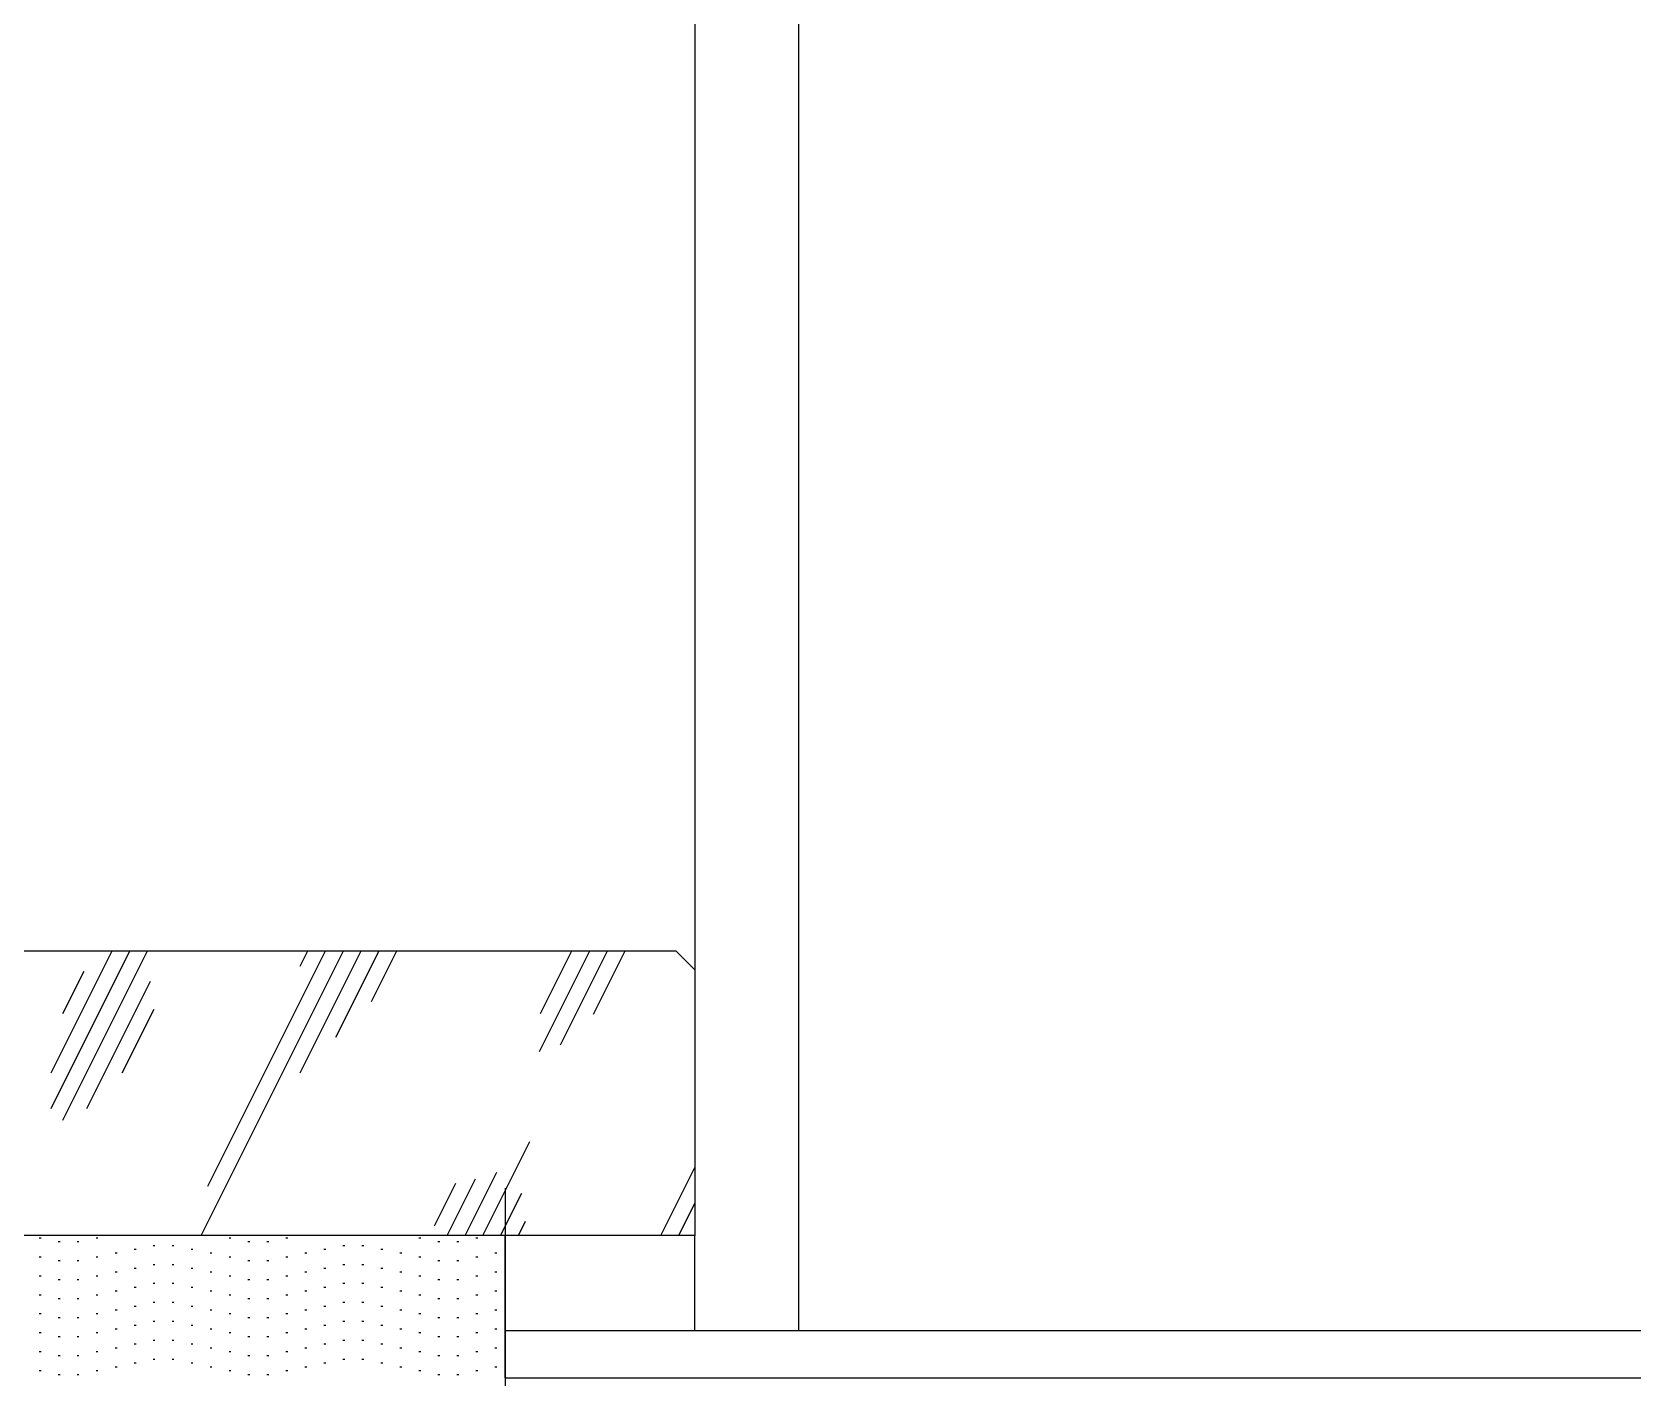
# Model space of a CAD drawing. Header units: inches. Extents: x -12530 to 36157, y 78659 to 110077.
# Drawn here: x 8826.1 to 8999, y 92450.4 to 92595.9 of the extents above; entities that cross this region are included whole.
import ezdxf

# ---------------------------------------------------------------- set-up
doc = ezdxf.new("R2010")
doc.units = ezdxf.units.IN
doc.header["$MEASUREMENT"] = 0
doc.layers.add('freecads.com', color=7, linetype='Continuous')

msp = doc.modelspace()

# ---------------------------------------------------------------- linework, layer by layer
at = {"layer": 'freecads.com', "ltscale": 0.5}
for p, q in [((8908.88, 94799.09), (8908.88, 92455.5)), ((8897.68, 94763.18), (8897.68, 92476.02))]:
    msp.add_line(p, q, dxfattribs=at)
at = {"layer": 'freecads.com', "ltscale": 2}
for p, q in [((8700.69, 92496.53), (8895.63, 92496.53)), ((8895.63, 92496.53), (8897.68, 92494.48)), ((8897.68, 92494.48), (8897.68, 92465.76)), ((8897.68, 92465.76), (8719.16, 92465.76))]:
    msp.add_line(p, q, dxfattribs=at)
at = {"layer": 'freecads.com', "ltscale": 0.4}
for p, q in [((8828.11, 92479.5), (8836.63, 92496.53)), ((8828.11, 92483.35), (8834.7, 92496.53)), ((8829.39, 92478.22), (8838.55, 92496.53)), ((8844.32, 92465.76), (8859.71, 92496.53)), ((8845.06, 92471.09), (8857.78, 92496.53)), ((8855.04, 92483.35), (8861.63, 92496.53)), ((8855.04, 92494.89), (8855.86, 92496.53)), ((8858.88, 92487.2), (8863.55, 92496.53)), ((8862.73, 92491.04), (8865.48, 92496.53)), ((8880.87, 92485.64), (8886.31, 92496.53)), ((8881, 92489.76), (8884.39, 92496.53)), ((8883.16, 92486.38), (8888.23, 92496.53)), ((8886.74, 92489.69), (8890.16, 92496.53)), ((8829.39, 92489.76), (8831.69, 92494.35)), ((8831.96, 92479.5), (8838.84, 92493.26)), ((8835.8, 92483.35), (8839.24, 92490.23)), ((8874.77, 92465.76), (8879.85, 92475.93)), ((8870.92, 92465.76), (8873.98, 92471.88)), ((8872.85, 92465.76), (8876.28, 92472.62)), ((8894, 92465.76), (8897.68, 92473.11)), ((8869.53, 92466.82), (8871.83, 92471.41)), ((8876.69, 92465.76), (8878.98, 92470.33)), ((8877.17, 92470.89), (8877.17, 92373.44)), ((8895.93, 92465.76), (8897.68, 92469.27)), ((8878.62, 92465.76), (8879.38, 92467.29)), ((8826.82, 92465.52), (8827.03, 92465.52)), ((8828.88, 92465.1), (8829.08, 92465.1)), ((8830.93, 92465.1), (8831.13, 92465.1)), ((8832.98, 92465.52), (8833.18, 92465.52)), ((8847.34, 92465.52), (8847.54, 92465.52)), ((8849.39, 92465.1), (8849.6, 92465.1)), ((8851.44, 92465.1), (8851.65, 92465.1)), ((8853.49, 92465.52), (8853.7, 92465.52)), ((8867.85, 92465.52), (8868.06, 92465.52)), ((8869.91, 92465.1), (8870.11, 92465.1)), ((8871.96, 92465.1), (8872.16, 92465.1)), ((8874.01, 92465.52), (8874.21, 92465.52)), ((8877.17, 92450.37), (8877.17, 92465.76)), ((8826.82, 92463.46), (8827.03, 92463.46)), ((8828.88, 92463.05), (8829.08, 92463.05)), ((8830.93, 92463.05), (8831.13, 92463.05)), ((8832.98, 92463.46), (8833.18, 92463.46)), ((8835.03, 92463.87), (8835.24, 92463.87)), ((8837.08, 92464.28), (8837.29, 92464.28)), ((8839.13, 92464.69), (8839.34, 92464.69)), ((8841.18, 92464.69), (8841.39, 92464.69)), ((8843.24, 92464.28), (8843.44, 92464.28)), ((8845.29, 92463.87), (8845.49, 92463.87)), ((8847.34, 92463.46), (8847.54, 92463.46)), ((8849.39, 92463.05), (8849.6, 92463.05)), ((8851.44, 92463.05), (8851.65, 92463.05)), ((8853.49, 92463.46), (8853.7, 92463.46)), ((8855.55, 92463.87), (8855.75, 92463.87)), ((8857.6, 92464.28), (8857.8, 92464.28)), ((8859.65, 92464.69), (8859.85, 92464.69)), ((8861.7, 92464.69), (8861.91, 92464.69)), ((8863.75, 92464.28), (8863.96, 92464.28)), ((8865.8, 92463.87), (8866.01, 92463.87)), ((8867.85, 92463.46), (8868.06, 92463.46)), ((8869.91, 92463.05), (8870.11, 92463.05)), ((8871.96, 92463.05), (8872.16, 92463.05)), ((8874.01, 92463.46), (8874.21, 92463.46)), ((8876.06, 92463.87), (8876.27, 92463.87)), ((8826.82, 92461.41), (8827.03, 92461.41)), ((8832.98, 92461.41), (8833.18, 92461.41)), ((8835.03, 92461.82), (8835.24, 92461.82)), ((8837.08, 92462.23), (8837.29, 92462.23)), ((8839.13, 92462.64), (8839.34, 92462.64)), ((8841.18, 92462.64), (8841.39, 92462.64)), ((8843.24, 92462.23), (8843.44, 92462.23)), ((8845.29, 92461.82), (8845.49, 92461.82)), ((8847.34, 92461.41), (8847.54, 92461.41)), ((8853.49, 92461.41), (8853.7, 92461.41)), ((8855.55, 92461.82), (8855.75, 92461.82)), ((8857.6, 92462.23), (8857.8, 92462.23)), ((8859.65, 92462.64), (8859.85, 92462.64)), ((8861.7, 92462.64), (8861.91, 92462.64)), ((8863.75, 92462.23), (8863.96, 92462.23)), ((8865.8, 92461.82), (8866.01, 92461.82)), ((8867.85, 92461.41), (8868.06, 92461.41)), ((8874.01, 92461.41), (8874.21, 92461.41)), ((8876.06, 92461.82), (8876.27, 92461.82)), ((8828.88, 92461), (8829.08, 92461)), ((8830.93, 92461), (8831.13, 92461)), ((8835.03, 92459.77), (8835.24, 92459.77)), ((8837.08, 92460.18), (8837.29, 92460.18)), ((8839.13, 92460.59), (8839.34, 92460.59)), ((8841.18, 92460.59), (8841.39, 92460.59)), ((8843.24, 92460.18), (8843.44, 92460.18)), ((8845.29, 92459.77), (8845.49, 92459.77)), ((8849.39, 92461), (8849.6, 92461)), ((8851.44, 92461), (8851.65, 92461)), ((8855.55, 92459.77), (8855.75, 92459.77)), ((8857.6, 92460.18), (8857.8, 92460.18)), ((8859.65, 92460.59), (8859.85, 92460.59)), ((8861.7, 92460.59), (8861.91, 92460.59)), ((8863.75, 92460.18), (8863.96, 92460.18)), ((8865.8, 92459.77), (8866.01, 92459.77)), ((8869.91, 92461), (8870.11, 92461)), ((8871.96, 92461), (8872.16, 92461)), ((8876.06, 92459.77), (8876.27, 92459.77)), ((8826.82, 92459.36), (8827.03, 92459.36)), ((8828.88, 92458.95), (8829.08, 92458.95)), ((8830.93, 92458.95), (8831.13, 92458.95)), ((8832.98, 92459.36), (8833.18, 92459.36)), ((8837.08, 92458.13), (8837.29, 92458.13)), ((8839.13, 92458.54), (8839.34, 92458.54)), ((8841.18, 92458.54), (8841.39, 92458.54)), ((8843.24, 92458.13), (8843.44, 92458.13)), ((8847.34, 92459.36), (8847.54, 92459.36)), ((8849.39, 92458.95), (8849.6, 92458.95)), ((8851.44, 92458.95), (8851.65, 92458.95)), ((8853.49, 92459.36), (8853.7, 92459.36)), ((8857.6, 92458.13), (8857.8, 92458.13)), ((8859.65, 92458.54), (8859.85, 92458.54)), ((8861.7, 92458.54), (8861.91, 92458.54)), ((8863.75, 92458.13), (8863.96, 92458.13)), ((8867.85, 92459.36), (8868.06, 92459.36)), ((8869.91, 92458.95), (8870.11, 92458.95)), ((8871.96, 92458.95), (8872.16, 92458.95)), ((8874.01, 92459.36), (8874.21, 92459.36)), ((8826.82, 92457.31), (8827.03, 92457.31)), ((8828.88, 92456.9), (8829.08, 92456.9)), ((8830.93, 92456.9), (8831.13, 92456.9)), ((8832.98, 92457.31), (8833.18, 92457.31)), ((8835.03, 92457.72), (8835.24, 92457.72)), ((8839.13, 92456.49), (8839.34, 92456.49)), ((8841.18, 92456.49), (8841.39, 92456.49)), ((8845.29, 92457.72), (8845.49, 92457.72)), ((8847.34, 92457.31), (8847.54, 92457.31)), ((8849.39, 92456.9), (8849.6, 92456.9)), ((8851.44, 92456.9), (8851.65, 92456.9)), ((8853.49, 92457.31), (8853.7, 92457.31)), ((8855.55, 92457.72), (8855.75, 92457.72)), ((8859.65, 92456.49), (8859.85, 92456.49)), ((8861.7, 92456.49), (8861.91, 92456.49)), ((8865.8, 92457.72), (8866.01, 92457.72)), ((8867.85, 92457.31), (8868.06, 92457.31)), ((8869.91, 92456.9), (8870.11, 92456.9)), ((8871.96, 92456.9), (8872.16, 92456.9)), ((8874.01, 92457.31), (8874.21, 92457.31)), ((8876.06, 92457.72), (8876.27, 92457.72)), ((8826.82, 92455.26), (8827.03, 92455.26)), ((8828.88, 92454.85), (8829.08, 92454.85)), ((8830.93, 92454.85), (8831.13, 92454.85)), ((8832.98, 92455.26), (8833.18, 92455.26)), ((8835.03, 92455.67), (8835.24, 92455.67)), ((8837.08, 92456.08), (8837.29, 92456.08)), ((8839.13, 92454.44), (8839.34, 92454.44)), ((8841.18, 92454.44), (8841.39, 92454.44)), ((8843.24, 92456.08), (8843.44, 92456.08)), ((8845.29, 92455.67), (8845.49, 92455.67)), ((8847.34, 92455.26), (8847.54, 92455.26)), ((8849.39, 92454.85), (8849.6, 92454.85)), ((8851.44, 92454.85), (8851.65, 92454.85)), ((8853.49, 92455.26), (8853.7, 92455.26)), ((8855.55, 92455.67), (8855.75, 92455.67)), ((8857.6, 92456.08), (8857.8, 92456.08)), ((8859.65, 92454.44), (8859.85, 92454.44)), ((8861.7, 92454.44), (8861.91, 92454.44)), ((8863.75, 92456.08), (8863.96, 92456.08)), ((8865.8, 92455.67), (8866.01, 92455.67)), ((8867.85, 92455.26), (8868.06, 92455.26)), ((8869.91, 92454.85), (8870.11, 92454.85)), ((8871.96, 92454.85), (8872.16, 92454.85)), ((8874.01, 92455.26), (8874.21, 92455.26)), ((8876.06, 92455.67), (8876.27, 92455.67)), ((8826.82, 92453.21), (8827.03, 92453.21)), ((8828.88, 92452.8), (8829.08, 92452.8)), ((8830.93, 92452.8), (8831.13, 92452.8)), ((8832.98, 92453.21), (8833.18, 92453.21)), ((8835.03, 92453.62), (8835.24, 92453.62)), ((8837.08, 92454.03), (8837.29, 92454.03)), ((8843.24, 92454.03), (8843.44, 92454.03)), ((8845.29, 92453.62), (8845.49, 92453.62)), ((8847.34, 92453.21), (8847.54, 92453.21)), ((8849.39, 92452.8), (8849.6, 92452.8)), ((8851.44, 92452.8), (8851.65, 92452.8)), ((8853.49, 92453.21), (8853.7, 92453.21)), ((8855.55, 92453.62), (8855.75, 92453.62)), ((8857.6, 92454.03), (8857.8, 92454.03)), ((8863.75, 92454.03), (8863.96, 92454.03)), ((8865.8, 92453.62), (8866.01, 92453.62)), ((8867.85, 92453.21), (8868.06, 92453.21)), ((8869.91, 92452.8), (8870.11, 92452.8)), ((8871.96, 92452.8), (8872.16, 92452.8)), ((8874.01, 92453.21), (8874.21, 92453.21)), ((8876.06, 92453.62), (8876.27, 92453.62)), ((8826.82, 92451.15), (8827.03, 92451.15)), ((8832.98, 92451.15), (8833.18, 92451.15)), ((8835.03, 92451.56), (8835.24, 92451.56)), ((8837.08, 92451.98), (8837.29, 92451.98)), ((8839.13, 92452.39), (8839.34, 92452.39)), ((8841.18, 92452.39), (8841.39, 92452.39)), ((8843.24, 92451.98), (8843.44, 92451.98)), ((8845.29, 92451.56), (8845.49, 92451.56)), ((8847.34, 92451.15), (8847.54, 92451.15)), ((8853.49, 92451.15), (8853.7, 92451.15)), ((8855.55, 92451.56), (8855.75, 92451.56)), ((8857.6, 92451.98), (8857.8, 92451.98)), ((8859.65, 92452.39), (8859.85, 92452.39)), ((8861.7, 92452.39), (8861.91, 92452.39)), ((8863.75, 92451.98), (8863.96, 92451.98)), ((8865.8, 92451.56), (8866.01, 92451.56)), ((8867.85, 92451.15), (8868.06, 92451.15)), ((8874.01, 92451.15), (8874.21, 92451.15)), ((8876.06, 92451.56), (8876.27, 92451.56)), ((8828.88, 92450.74), (8829.08, 92450.74)), ((8830.93, 92450.74), (8831.13, 92450.74)), ((8849.39, 92450.74), (8849.6, 92450.74)), ((8851.44, 92450.74), (8851.65, 92450.74)), ((8869.91, 92450.74), (8870.11, 92450.74)), ((8871.96, 92450.74), (8872.16, 92450.74))]:
    msp.add_line(p, q, dxfattribs=at)
at = {"layer": 'freecads.com'}
for p, q in [((8897.68, 92465.76), (8877.17, 92465.76)), ((8877.17, 92465.76), (8877.17, 92455.5)), ((8897.68, 92455.5), (8897.68, 92465.76)), ((8877.17, 92455.5), (8897.68, 92455.5))]:
    msp.add_line(p, q, dxfattribs=at)
at = {"layer": 'freecads.com', "ltscale": 5}
for p, q in [((8877.17, 92455.5), (9168.41, 92455.5)), ((8877.17, 92450.37), (9168.41, 92450.37))]:
    msp.add_line(p, q, dxfattribs=at)

doc.saveas('drawing.dxf')
